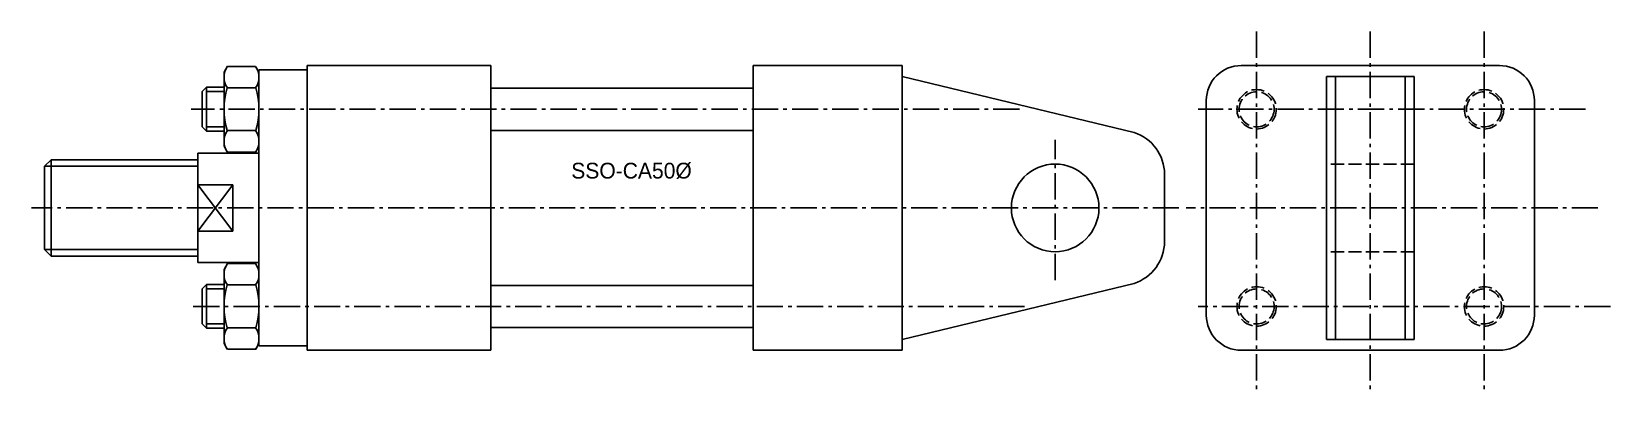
# Model space of a CAD drawing. Extents: x 153 to 514, y 247 to 329.
import ezdxf

# ---------------------------------------------------------------- set-up
doc = ezdxf.new("R2010")
doc.units = 0
doc.header["$MEASUREMENT"] = 0
for name, pattern in [('DASHED', [4, 3, -1]), ('PHANTOM', [24.1, 20, -1, 1, -1, 0.1, -1]), ('SCENTER', [9.2, 6, -1.2, 0.8, -1.2])]:
    doc.linetypes.add(name, pattern=pattern)
for name, color, linetype in [('CON', 2, 'CONTINUOUS'), ('DAS', 3, 'DASHED'), ('DIM', 7, 'CONTINUOUS'), ('PHA', 4, 'PHANTOM'), ('SCEN', 1, 'SCENTER'), ('UTI', 7, 'CONTINUOUS')]:
    doc.layers.add(name, color=color, linetype=linetype)
doc.styles.add('CHINA', font='c2', dxfattribs={"bigfont": 'china'})

# ---------------------------------------------------------------- blocks, each defined once
blk = doc.blocks.new('M10S')
at = {"layer": 'CON'}
for p, q in [((-8, 8.43), (-7.21, 9.8)), ((-8, 8.43), (-8, -8.47)), ((-0.78, 9.78), (-7.22, 9.78)), ((0, 8.43), (-0.78, 9.78)), ((0, 8.43), (0, -8.47)), ((-13, 4.01), (-12, 5.01)), ((-13, 4.01), (-13, -3.99)), ((-12, 5.01), (-8, 5.01)), ((-12, 5.01), (-12, -4.99)), ((-7.28, 4.89), (-0.72, 4.89)), ((-7.28, 4.89), (-0.72, 4.89)), ((-13, -3.99), (-12, -4.99)), ((-12, -4.99), (-8, -4.99)), ((-7.28, -4.89), (-0.72, -4.89)), ((-7.24, -9.78), (-8, -8.47)), ((-7.22, -9.78), (-0.76, -9.78)), ((-0.76, -9.78), (0, -8.47))]:
    blk.add_line(p, q, dxfattribs=at)
for centre, radius, start, end in [((-3.77, 7.33), 4.23, 148.8308, 215.2644), ((-4.23, 7.33), 4.23, 324.7356, 31.1692), ((8.94, 0), 16.94, 163.2213, 196.7787), ((-16.94, 0), 16.94, 343.2213, 16.7787), ((-3.77, -7.33), 4.23, 144.7356, 215.2644), ((-4.23, -7.33), 4.23, 324.7356, 35.2644)]:
    blk.add_arc(centre, radius, start, end, dxfattribs=at)
at = {"layer": 'UTI'}
for p, q in [((-12, 4.01), (-8, 4.01)), ((-12, -3.99), (-8, -3.99))]:
    blk.add_line(p, q, dxfattribs=at)
blk = doc.blocks.new('00000144')
at = {"layer": 'PHA', "rotation": 90}
blk.add_blockref('M10S', (-0.02, 0), dxfattribs=at)

msp = doc.modelspace()

# ---------------------------------------------------------------- linework, layer by layer
at = {"layer": 'CON'}
for p, q in [((215.83, 256.55), (215.83, 321.55)), ((257.83, 321.55), (215.83, 321.55)), ((257.83, 256.55), (257.83, 321.55)), ((317.83, 256.55), (317.83, 321.55)), ((351.83, 321.55), (317.83, 321.55)), ((351.83, 256.55), (351.83, 321.55)), ((488.38, 321.55), (429.38, 321.55)), ((204.83, 257.55), (204.83, 320.55)), ((215.83, 320.55), (204.83, 320.55)), ((351.83, 319.05), (404.87, 306.27)), ((448.88, 319.05), (448.88, 259.05)), ((448.88, 319.05), (468.88, 319.05)), ((450.88, 319.05), (450.88, 259.05)), ((466.88, 319.05), (466.88, 259.05)), ((468.88, 319.05), (468.88, 259.05)), ((317.83, 316.35), (257.83, 316.35)), ((421.38, 264.55), (421.38, 313.55)), ((496.38, 264.55), (496.38, 313.55)), ((317.83, 306.75), (257.83, 306.75)), ((155.83, 298.55), (157.33, 300.05)), ((157.33, 278.05), (157.33, 300.05)), ((190.83, 300.05), (157.33, 300.05)), ((190.83, 276.55), (190.83, 301.55)), ((204.83, 301.55), (190.83, 301.55)), ((155.83, 279.55), (155.83, 298.55)), ((411.83, 281.35), (411.83, 296.74)), ((198.83, 294.35), (190.83, 294.35)), ((198.83, 283.75), (198.83, 294.35)), ((198.83, 283.75), (190.83, 283.75)), ((157.33, 278.05), (155.83, 279.55)), ((190.83, 278.05), (157.33, 278.05)), ((204.83, 276.55), (190.83, 276.55)), ((317.83, 271.35), (257.83, 271.35)), ((351.83, 259.05), (404.87, 271.82)), ((317.83, 261.75), (257.83, 261.75)), ((215.83, 257.55), (204.83, 257.55)), ((257.83, 256.55), (215.83, 256.55)), ((351.83, 256.55), (317.83, 256.55)), ((488.38, 256.55), (429.38, 256.55)), ((448.88, 259.05), (468.88, 259.05))]:
    msp.add_line(p, q, dxfattribs=at)
msp.add_circle((386.83, 289.05), 10, dxfattribs=at)
for centre, radius, start, end in [((429.38, 313.55), 8, 90, 180), ((488.38, 313.55), 8, 0, 90), ((401.83, 296.74), 10, 0, 72.2996), ((401.83, 281.35), 10, 287.7004, 0), ((429.38, 264.55), 8, 180, 270), ((488.38, 264.55), 8, 270, 0)]:
    msp.add_arc(centre, radius, start, end, dxfattribs=at)
at = {"layer": 'DAS'}
for p, q in [((468.88, 299.05), (448.88, 299.05)), ((468.88, 279.05), (448.88, 279.05))]:
    msp.add_line(p, q, dxfattribs=at)
for centre, radius in [((432.88, 311.55), 4.5), ((432.88, 311.55), 4), ((484.88, 311.55), 4.5), ((484.88, 311.55), 4), ((432.88, 266.55), 4.5), ((484.88, 266.55), 4.5), ((432.88, 266.55), 4), ((484.88, 266.55), 4)]:
    msp.add_circle(centre, radius, dxfattribs=at)
at = {"layer": 'SCEN'}
for p, q in [((432.88, 329.28), (432.88, 246.72)), ((458.88, 329.28), (458.88, 246.72)), ((484.88, 329.28), (484.88, 246.72)), ((378.69, 311.55), (189.29, 311.55)), ((508.05, 311.55), (419.54, 311.55)), ((386.83, 272.55), (386.83, 304.59)), ((415.14, 289.05), (152.84, 289.05)), ((510.91, 289.05), (416.81, 289.05)), ((379.81, 266.55), (189.29, 266.55)), ((513.76, 266.55), (419.54, 266.55))]:
    msp.add_line(p, q, dxfattribs=at)
at = {"layer": 'UTI'}
for p, q in [((190.83, 298.55), (155.83, 298.55)), ((190.83, 279.55), (155.83, 279.55))]:
    msp.add_line(p, q, dxfattribs=at)
for points in [[(198.83, 283.75), (190.83, 294.35)], [(190.83, 283.75), (198.83, 294.35)]]:
    msp.add_lwpolyline(points, dxfattribs=at)

# ---------------------------------------------------------------- block references
at = {"layer": 'CON', "rotation": 270}
for p in [(204.83, 311.55), (204.83, 266.55)]:
    msp.add_blockref('00000144', p, dxfattribs=at)

# ---------------------------------------------------------------- texts
at = {"layer": 'DIM', "style": 'CHINA'}
msp.add_text('SSO-CA50%%C', height=3.6, dxfattribs=at).set_placement((276.21, 295.75))

doc.saveas('drawing.dxf')
